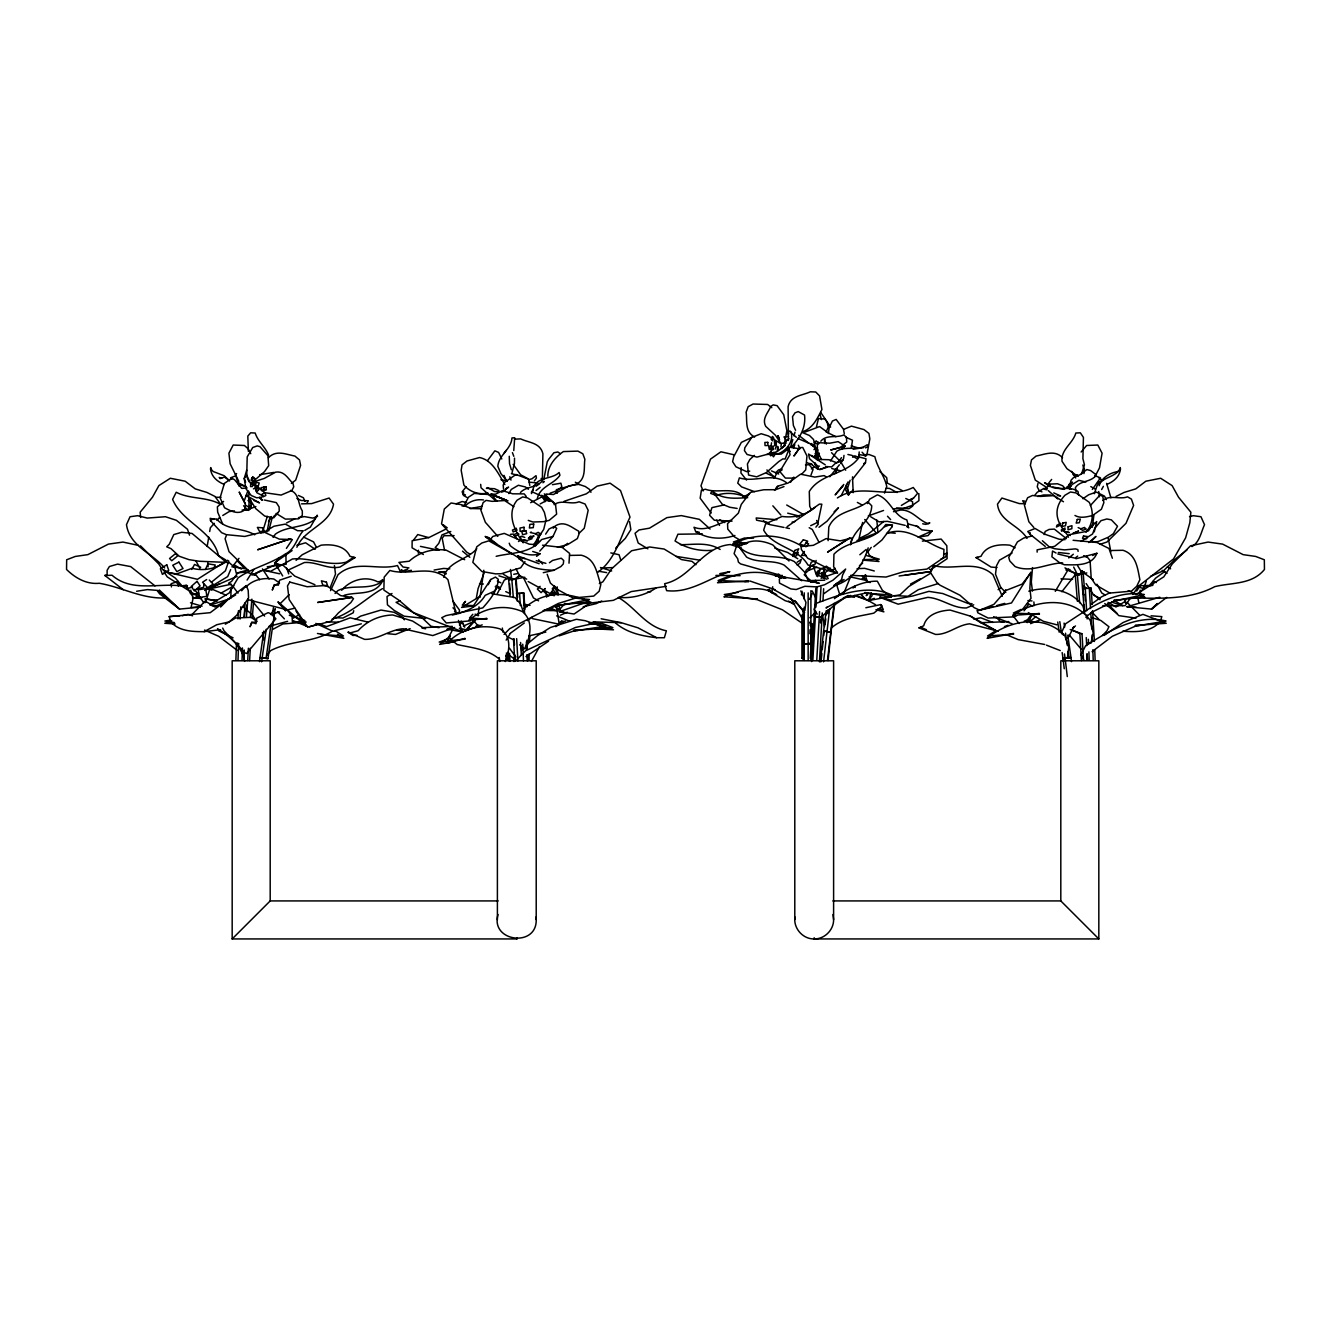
<?xml version="1.0" encoding="UTF-8"?>
<svg xmlns="http://www.w3.org/2000/svg" width="1331" height="1331" viewBox="0 0 1331 1331"><rect width="100%" height="100%" fill="white"/><g stroke="black" fill="none" stroke-linecap="round" stroke-linejoin="round"><path stroke-width="1.5" d="M203.759 584.093L203.726 587.204L196.406 589.234M514.515 458.13L514.448 463.438L512.019 472.838M1092.352 527.292L1093.866 515.33M788.434 440.445L788.102 406.67C790.697 395.49 802.127 395.723 810.329 391.796L815.737 391.996L819.563 395.889L821.926 409.449C817.533 418.1 812.958 428.116 803.142 431.527M873.835 546.725L882.004 539.953L891.837 526.993L891.87 525.446L890.156 524.68L884.649 526.743M418.317 553.197L418.4 550.235M248.348 451.359L247.816 436.086L250.661 432.808L255.169 433.024C257.915 441.559 265.401 447.016 268.629 455.169M235.886 660.01L236.469 643.588L238.365 643.622L236.485 643.505L238.598 643.688L238.016 660.109M242.026 660.259L242.458 647.931M244.072 656.183L244.222 652.074M741.134 467.58L740.934 472.954L746.541 480.092M809.947 633.789L810.097 629.679M810.246 625.57L810.396 621.461M824.704 443.506L824.854 439.33L824.338 441.027L826.401 444.055M230.745 598.484L231.112 589.666L238.116 577.887C252.624 567.655 270.459 564.061 285.133 554.112C295.316 549.37 296.497 538.09 303.252 530.77L297.545 530.703L285.316 524.098L273.953 526.244L262.789 532.916M245.353 503.917L239.281 492.237L245.353 503.917L245.087 509.457C238.815 515.413 230.862 511.071 224.573 507.793L220.097 497.811L224.373 483.403L231.943 478.245L234.605 479.759L241.76 488.427L247.15 487.945M828.115 540.652L828.797 527.043C835.984 510.622 855.334 511.57 867.762 501.77L871.738 505.797C871.356 521.885 853.371 528.973 850.625 544.495M243.689 660.292L244.272 650.044M247.699 660.509L248.398 648.214M249.596 660.575L250.295 648.264M810.263 658.429L812.259 623.574M811.611 661.574L815.836 588.252M816.552 576.057L816.785 571.997M812.875 660.01L815.687 611.195M815.92 607.119L817.084 586.805M817.683 576.639L818.033 570.55M816.768 660.342L819.58 611.545M820.179 601.379L820.994 587.154M821.576 576.989L821.809 572.929M820.512 622.941L820.745 618.898M823.224 576.057L823.456 572.031L828.231 578.586M819.447 661.84L822.009 617.368L814.206 616.719L822.026 616.935L822.259 612.909M822.957 600.813L823.656 588.718M824.238 578.652L824.588 572.596M237.966 618.898L238.449 610.696M240.079 619.081L240.811 606.786M244.205 617.268L245.07 602.926M246.468 611.179L246.834 605.023M569.003 563.196L569.601 553.413L562.231 547.44L542.532 545.211M497.395 919.538L497.395 660.792L536.21 660.792L536.21 919.538C537.059 947.988 489.875 941.766 498.06 914.513M529.871 635.702L529.555 640.411L526.194 647.348M1066.414 660.792L1098.824 660.792L1098.824 938.937L814.189 938.937C802.876 939.237 793.176 928.189 794.956 917.009M794.79 919.538L794.79 660.792L833.605 660.792L833.605 919.538C833.822 929.903 824.571 939.154 814.189 938.937M1152.696 584.658L1152.929 581.397L1156.373 582.529M828.364 433.523L829.213 427.567L832.407 421.029L836.151 419.431L843.471 429.214L844.303 433.673M858.878 455.934L859.21 451.924M244.288 617.002L244.788 610.862M246.401 617.251L247.882 598.817M250.394 617.567L251.892 599.15M252.291 617.651L253.622 601.263M1032.507 567.588L1031.309 582.046L1032.457 591.097M784.042 445.918L786.871 430.662L783.726 414.673L777.088 405.656L773.195 404.89L770.749 406.487C768.054 412.86 761.715 418.616 765.691 426.319L775.507 435.353L780.731 443.19M1083.95 473.586L1084.416 468.895M478.079 615.937L479.027 606.886M820.428 661.673L823.59 631.094L831.026 632.059L828.065 660.609M821.027 661.74L821.876 653.654M822.292 649.611L823.124 641.525M823.756 635.469L824.238 630.911M823.573 661.84L829.629 608.899M827.499 660.276L834.121 603.376M480.025 597.32L483.819 570.25M259.512 661.64L259.994 657.564L267.964 658.645L275.035 609.864M261.608 661.806L266.233 629.264M285.899 553.979L286.082 564.477M780.931 446.966L781.28 444.271M823.59 631.094L826.235 610.696M825.02 624.855L825.802 618.815M826.318 614.789L826.85 610.746M831.026 632.059L829.213 631.975L831.01 632.175L834.687 603.725M804.872 610.496L805.937 602.344L800.813 590.914M1067.562 656.616L1068.76 647.448L1064.867 635.752C1044.486 613.325 1008.216 620.329 987.12 638.331L1013.557 633.473L1010.296 634.438M224.34 484.451C217.519 481.772 211.446 476.814 210.548 469.078L210.747 467.58L211.612 470.325M844.004 455.402L843.538 458.746L840.66 463.571M263.837 631.06L260.011 657.497L267.964 658.645M266.084 658.296L270.792 625.786M272.273 615.621L273.454 607.485M1045.268 546.442L1029.961 534.197L1030.177 532.699M851.358 447.865L852.472 440.212L845.884 437.25M190.366 593.609L190.882 590.115M547.79 476.199C547.74 465.684 555.243 457.332 563.362 451.575L577.937 451.126L582.828 453.788L584.858 459.295C583.627 468.196 586.422 478.894 576.356 484.151L556.325 489.692M772.729 586.738L771.78 592.811L769.385 589.334L767.688 590.149L785.14 600.68L794.74 603.559M207.154 546.525L208.751 537.142M209.699 531.518L210.331 527.758L214.291 523.333M480.674 484.351L481.023 487.762L495.847 500.922M476.365 597.968L478.095 588.552L484.101 572.995M458.879 613.608L459.528 610.13L453.006 601.229M513.766 450.577L514.698 437.749L511.969 437.949C511.237 449.346 498.726 454.936 497.827 466.266L500.889 473.603L507.227 481.373M818.765 573.345L819.53 569.468M267.032 531.818L269.794 517.776M801.412 594.907L802.127 591.28M846.632 484.401L845.518 489.825L848.612 495.248M841.175 581.697L842.556 575.108L845.651 569.036L832.94 580.2L824.538 584.775L816.951 586.871L804.889 586.289L796.237 589.517L790.83 588.934L779.484 583.078L779.35 578.985L782.112 576.805L817.949 582.812M1037.964 483.486L1037.248 486.813L1039.162 490.523L1041.94 491.838M858.562 541.035L862.588 522.451M1091.187 642.224L1093.167 633.007L1090.322 620.579C1072.636 595.473 1035.468 599.432 1012.758 615.371L1019.08 623.557M852.189 479.676L865.466 462.839L866.032 458.779L859.327 457.032C846.882 475.034 820.745 472.921 809.281 491.505L809.697 506.246L811.428 509.806M252.89 484.933L255.103 478.761L252.823 476.698L251.509 478.861L253.788 480.924L264.47 471.673L268.679 465.684L267.914 455.684L259.978 446.667L257.232 445.902L252.757 447.499L247.2 456.882L246.701 476.365L248.964 481.739M353.713 610.696L353.231 612.776L342.882 618.05L333.648 617.617M544.129 477.762L547.274 461.774L548.854 459.079L553.912 452.756L557.805 451.991L560.251 453.588M824.172 569.202L823.307 572.596L818.931 574.027L820.212 568.919L824.604 567.505M1070.024 484.318L1071.089 480.192L1073.468 477.646L1079.94 474.768L1086.861 469.56L1090.638 470.575L1095.579 474.352L1094.98 476.548L1099.489 467.896L1102.085 453.205L1097.809 445.036L1086.612 445.486L1081.138 452.008M268.729 530.969L272.206 517.726M817.417 460.393L819.347 453.139M850.759 576.323L843.604 593.742M535.478 545.943L537.974 536.759M1094.265 531.851L1096.711 521.569L1086.129 531.485L1069.292 534.646L1054.701 546.326L1037.115 549.853L1037.148 552.132M246.701 470.109L244.272 478.578L245.619 482.171M858.229 458.147L859.244 454.62L864.385 455.418L868.86 454.437L874.9 456.716C877.146 467.514 884.533 475.882 886.762 486.464L884.533 493.086M836.949 583.261L833.738 585.773C852.239 580.915 863.087 565.01 868.195 547.856M825.153 567.106L822.957 574.643L830.344 568.104M799.831 447.649L794.058 455.818L799.831 447.649L802.759 447.482L806.952 455.934L805.721 469.86L801.495 474.368M792.81 439.563L790.614 446.966L794.79 444.687L793.609 447.965L792.444 445.952C800.297 437.4 806.02 426.835 804.54 415.039L798.234 411.595L795.023 412.826L792.527 416.653L793.376 425.471L795.572 430.296M793.925 435.853L795.023 432.159M816.103 560.451L814.838 564.66L809.947 566.457L811.211 562.248L814.472 561.05M267.315 516.378L263.205 529.821L261.009 533.282M249.379 498.343L248.731 507.094L245.852 505.381M891.837 526.993L892.469 524.913L885.78 524.514C873.452 542.682 848.18 539.188 833.938 554.228L833.639 566.657L837.598 573.212M1160.266 621.743L1161.83 616.619L1151.082 615.804M205.606 602.594L209.832 588.851M463.87 506.013L468.445 497.212L474.285 493.418L490.889 494.716M1081.504 474.185L1084.449 464.835L1082.902 458.696L1083.434 437.4L1080.339 432.808L1075.831 433.024C1072.919 443.539 1060.674 449.529 1062.038 461.325L1066.93 468.662L1078.027 476.431M250.128 508.941L251.193 505.58M736.958 544.678L734.096 553.613L737.69 558.721L738.406 562.098L740.535 563.895L780.232 575.208L785.573 578.136M850.11 480.275L847.548 488.294L849.111 494.15M505.281 661.54C509.756 650.892 511.736 635.669 500.023 628.898C481.007 623.341 460.609 628.781 447.1 643.272L465.051 638.398L462.938 639.362M531.551 493.601L534.164 485.748C539.953 476.465 551.949 479.26 559.136 472.505L559.935 475.25C553.763 484.484 539.854 486.264 537.308 498.643M459.478 625.071L460.759 621.311M249.945 508.342L251.276 504.449L249.313 498.959M871.256 592.777L868.677 600.314L874.317 598.318M1094.315 493.718L1097.16 485.449C1102.767 477.762 1113.315 477.28 1119.388 470.325L1120.253 467.58L1120.452 469.078C1119.554 476.814 1113.481 481.772 1106.66 484.451M1044.136 534.58L1045.218 531.435L1049.144 529.422L1054.335 529.106L1066.364 538.622M246.468 653.554L275.85 618.799L271.657 614.007L268.13 612.659L256.783 618.133L255.985 623.723L251.759 622.059L250.062 626.801L251.792 622.792L257.016 621.51L251.093 617.334L235.654 618.017L225.322 624.206M243.989 501.488L247.716 491.206M248.548 509.507L250.078 505.281M1146.257 581.348L1143.612 588.618L1138.421 586.938M291.206 576.273L279.527 580.216L278.379 585.158L274.253 584.642L272.273 590.099L274.253 585.39L279.543 583.028L273.903 579.035C263.738 577.521 253.04 579.451 245.753 587.221M540.186 534.23L536.842 543.231L538.872 540.918M1075.93 558.754L1096.894 553.28C1091.67 566.573 1075.681 564.793 1064.401 564.76L1060.058 563.046L1051.906 556.791L1052.522 551.017L1056.065 553.014M816.485 426.735L818.449 418.566L824.871 419.015L827.2 422.21L828.198 427.201L826.118 431.976M470.359 620.845L446.268 622.975L441.742 617.7L445.985 615.621L482.804 607.884C489.692 600.165 497.91 590.282 498.26 579.301L495.465 577.088L490.773 579.467L472.605 607.152M771.082 445.635L771.547 442.807M525.296 647.149C530.703 635.968 533.365 620.412 522.401 611.595C504.166 603.742 483.685 607.568 468.778 620.313L486.88 618.433L484.734 619.015M1004.156 593.227L1004.922 591.28M330.271 587.404L335.512 574.143L334.414 565.625M443.822 577.371C447.732 561.316 467.098 560.118 476.781 548.721M230.679 569.618L227.684 576.589L204.658 590.432M850.559 544.745L851.956 537.974L840.244 540.868L826.135 538.606L813.357 545.311L800.996 546.575L801.412 549.553L807.701 558.238L832.141 570.566L835.053 568.237M1099.173 485.732C1101.635 477.713 1109.721 472.938 1117.657 471.573L1120.452 469.078M205.456 569.485L207.985 563.828L215.256 564.993L213.559 568.77M834.87 473.736L837.349 468.445M809.514 599.366L812.11 593.842M330.521 590.631L337.991 574.759C355.127 559.203 377.588 570.899 397.47 565.525L400.681 572.214M488.261 584.658L490.773 579.467M830.527 460.992L836.8 451.226C846.15 445.22 858.362 451.691 867.213 444.704L868.161 446.484L865.533 447.882M249.596 502.436L250.794 500.007L248.398 500.24M841.225 495.631L848.08 481.872M225.904 534.463L221.661 532.699L210.548 520.72L211.13 519.556L216.487 518.907C226.453 530.553 242.858 527.592 254.72 534.812M867.463 503.584L869.692 499.158L877.362 494.882C890.323 499.009 893.334 515.763 906.877 519.922L908.291 525.562L907.126 526.91L908.823 527.758L906.661 525.978M1067.861 638.447L1073.751 626.968L1072.503 628.432L1075.448 625.936M497.278 593.726L504.283 580.133L507.427 578.552M812.958 446.218L813.823 444.537L810.928 444.903M811.028 474.951L813.075 469.444L809.198 464.735L805.488 464.885M1016.734 615.737L1013.989 616.869L988.118 618.05L977.769 612.776L977.287 610.696L1011.51 602.96L1030.86 572.164L1029.861 588.369L1031.009 598.301L1022.807 609.032M463.787 491.805L462.839 493.601L465.467 494.982M539.388 646.799L531.418 661.44M1055.283 591.33L1068.593 568.886M1101.635 489.542L1103.382 486.314M233.125 585.973L229.231 592.977L209.949 604.59M774.143 478.079L776.688 473.47L782.046 469.943M268.496 521.835L271.441 516.544M508.924 493.601L511.237 489.459L518.358 485.266L525.396 486.963L528.44 489.242M794.74 553.164L792.927 556.425L796.487 555.809L798.284 552.548M191.731 569.468L194.559 564.444L200.698 567.272M745.659 497.711C734.113 498.609 721.269 499.192 712.102 490.823L710.638 493.402L716.178 495.431C726.593 491.805 737.723 493.252 747.689 497.727M775.923 446.684L775.407 449.013M306.962 503.101L308.326 500.755L301.089 500.473L296.913 498.41M1092.352 489.392L1100.487 477.879L1095.613 475.932C1090.205 482.388 1079.973 480.558 1075.398 487.595L1075.897 491.372M867.895 592.678L866.198 595.606L867.646 594.641M1141.915 590.482L1144.011 586.971L1152.796 585.357M278.894 557.622L274.103 565.475L251.925 575.125M506.163 640.095L510.255 633.539M1086.063 532.217C1093.15 523.965 1094.099 511.919 1089.24 502.319L1076.064 492.936L1070.507 491.988L1064.966 495.232C1052.705 508.425 1055.516 521.419 1067.346 534.746M1002.859 594.325L1005.72 589.799M790.547 482.304L793.858 477.114M247.084 580.066L253.788 569.568M1029.695 574.376L1022.125 584.109L1006.086 590.398L993.874 604.374L980.049 610.097M1088.359 530.986L1093.733 522.7M539.77 551.101L553.014 536.41L556.707 528.34L554.195 526.494L549.021 529.023L545.643 534.114M282.704 575.974L276.465 565.692L277.214 564.544L282.588 564.793L294.767 576.14L314.931 584.725M533.531 544.928L543.714 529.355L546.109 519.589L544.396 512.385L541.667 507.261L527.509 497.861L522.65 496.929L517.127 500.173C506.229 513.533 514.448 530.587 523.166 542.798M531.285 492.886L533.165 490.024M1136.657 590.997L1139.719 586.422M273.105 537.441L275.401 534.114C287.147 525.795 302.952 528.324 314.482 519.706L317.277 515.197L310.389 527.076L304.749 530.42M1027.166 622.642L1032.773 614.34M838.813 461.574L841.491 457.614M1130.601 597.819L1125.993 604.557L1124.179 598.667M1132.897 594.441L1138.67 586.023L1173.543 558.92L1185.622 537.824L1189.831 522.734L1190.862 512.219L1178.517 497.195L1172.112 485.599L1160.665 478.262L1145.825 481.223L1135.776 488.876L1124.129 492.42L1116.093 496.413M463.72 603.575L465.517 601.329L462.29 605.106L473.686 605.622M775.956 488.41L777.42 486.281L788.235 482.987L800.596 474.185L814.805 477.097L824.105 475.6L826.335 476.947M532.583 618.665L559.22 624.206L561.615 620.745L563.312 621.544L555.792 626.668M524.98 561.632L520.654 567.805L501.421 573.694L495.698 573.877L481.922 571.498L472.821 562.331L476.714 546.825L481.872 542.981L488.826 540.835L512.202 553.946M829.795 476.764L839.395 464.802M1024.071 610.813L1028.63 604.341M1027.066 620.412L1031.625 613.974M1069.076 488.66L1072.071 484.517L1078.925 480.341L1085.93 482.038M555.094 587.038L549.237 595.107L554.461 592.678M503.8 453.605L506.129 450.41M534.38 480.857L536.41 478.112L536.01 475.649L531.967 478.811L528.573 479.676M867.529 552.332L871.239 547.357M487.529 460.609L494.849 450.826L498.593 452.424L501.787 458.962M1080.173 573.661L1082.369 570.749M804.423 551.467L801.462 555.36L806.336 555.509M413.325 540.369L417.751 534.563L428.649 537.591M452.723 629.496L448.697 637.283L439.646 644.42L453.871 641.808M232.692 566.274L238.981 558.338M1090.405 505.497L1100.038 495.032L1102.75 496.38L1103.881 502.586L1101.403 509.224L1092.618 515.463C1086.994 516.894 1080.273 518.641 1074.966 515.463M296.896 547.257C304.683 528.573 330.055 524.78 333.515 504.133L329.106 498.044L311.654 503.6L301.521 503.85M815.886 527.159L818.365 524.048L816.635 520.488M1034.719 495.382L1037.232 492.27L1043.754 488.494L1047.43 488.544M872.171 595.556L867.945 600.68L900.022 594.807L908.823 586.505L930.702 573.195M554.611 585.989L552.265 588.818L556.957 594.258L551.616 591.596M495.964 589.051L494.017 591.363L485.216 595.323C478.195 607.119 465.051 612.094 452.324 615.038M266.915 655.118L270.742 650.56C290.374 640.461 313.584 642.623 332.634 631.044L335.961 631.193L343.448 635.985L320.704 634.438M475.55 618.932L465.484 630.894L473.952 621.926M774.526 490.39L777.92 486.364M901.353 505.431L913.482 498.193L917.675 493.269L913.249 487.462C888.792 499.874 860.808 482.271 837.365 497.927M286.398 548.372L292.371 539.554L279.31 539.138L263.571 531.834L244.754 536.443L226.703 534.696L225.089 538.739L229.015 551.666L248.631 570.749M1061.839 591.729L1074.882 575.208L1081.587 573.095M271.757 612.693L275.351 608.533M841.142 487.512L843.787 484.451M565.01 603.309L559.652 609.482L559.186 605.355M932.083 530.986L927.99 535.611L918.124 537.125L932.083 530.986L921.784 529.821L916.027 525.562M216.936 520.388L219.565 517.426M472.838 614.273L469.527 617.983L486.946 619.165M241.626 590.781L246.318 585.557L248.198 590.298L248.564 597.918L236.735 615.238L229.231 621.876L216.77 624.721L204.142 631.659C192.496 631.676 178.886 631.327 170.734 621.743L169.17 616.619L210.248 612.676L246.318 585.557M813.956 449.662L815.088 448.414M862.055 579.035L865.766 575.025M805.92 546.808L808.649 543.897L806.054 542.316M1090.987 541.617L1095.962 536.426L1088.775 542.566M1102.501 635.486L1107.009 630.761L1108.939 626.718L1100.787 620.446L1091.536 617.551M220.68 606.853L227.734 599.549L235.687 594.89M553.214 528.241L555.792 525.612C564.71 520.537 571.581 527.492 578.669 531.169L579.101 533.748L577.355 538.589L567.605 544.645L557.373 547.224M191.448 615.072L205.19 601.063L215.023 607.003L227.734 599.549L220.696 606.637M335.046 593.46L337.908 590.565C350.935 584.376 366.042 589.799 378.952 583.46L382.546 579.617L382.679 580.882C374.693 596.138 357.606 591.363 344.18 595.29M814.822 455.934L816.835 453.888L815.005 453.804M504.05 634.405L509.673 628.698L558.271 603.475L575.425 598.135L589.5 599.499L556.807 606.071M279.46 604.374L289.143 594.741M775.507 472.954L778.535 469.91L781.813 469.011M516.811 659.627L525.662 650.743L575.358 627.5L592.694 623.707L606.686 625.936L573.728 631.094M232.176 938.937L270.193 900.921L270.193 660.792L232.176 660.792L232.176 938.937L516.811 938.937M864.884 455.851L867.113 453.621L869.825 438.881L868.943 433.44L863.969 429.58L851.457 426.136L843.871 429.281M540.12 586.322L537.358 589.067L541.085 592.628L545.211 588.535L542.948 590.814L548.705 595.922M579.085 533.298L584.259 528.257L588.169 510.322L585.074 504.016L579.052 501.787C570.899 505.115 561.765 499.208 554.112 504.632M1051.656 479.426L1048.878 482.837L1050.142 485.432M853.005 588.052L854.968 586.189L855.134 587.537M536.576 556.308L540.003 553.812L532.716 551.467M1157.271 603.642L1151.498 609.099L1126.974 606.753L1159.8 597.203M883.801 521.419L868.428 533.947L859.843 538.19M849.012 493.934L853.354 489.875M540.103 487.396L536.06 490.523M834.121 511.803L838.463 507.76L827.083 521.153L818.998 527.276M1157.454 603.542L1151.498 609.099L1166.788 597.353M809.797 617.75L814.189 613.691M821.493 616.885L833.871 605.455L848.08 595.489M296.081 560.351L302.154 554.794L321.054 545.194C331.635 543.996 344.979 545.344 349.953 556.291L354.978 557.606L339.921 567.073C327.725 569.568 316.628 561.599 304.383 562.514L289.043 569.701M834.404 598.651C846.316 589.001 861.639 581.015 877.312 581.165L882.303 590.165L891.354 597.32L864.934 592.461M754.411 455.368L749.852 459.494L747.423 463.987L748.571 475.051L756.69 476.831L766.34 472.572L778.735 461.607L782.778 458.912L785.124 459.045L789.35 448.164L781.247 454.087L772.246 454.304M836.733 596.804L839.628 594.192L836.866 585.341M831.492 627.883C842.889 617.734 859.393 616.353 873.802 613.142L880.29 607.918L881.921 605.738L880.823 604.573L865.849 607.735M615.737 548.056L625.337 538.34L630.844 529.605L629.596 521.652M820.794 441.21C826.568 434.122 836.35 438.365 843.854 434.921L846.383 437.25L846.766 442.042L842.157 445.586M1158.752 623.091C1149.585 632.325 1134.927 632.142 1122.748 631.177M273.687 516.428L278.096 512.551M181.582 585.424L175.376 578.136L162.815 569.552L169.42 572.746L197.47 579.301L227.418 560.284L228.799 561.083L225.421 570.816L211.413 582.246M519.539 575.242L515.064 579.135L519.939 575.674M341.668 590.265C350.186 580 365.659 575.358 377.771 581.88L382.679 580.882M1029.562 621.976L1035.751 616.669M781.297 448.53L785.007 445.336L784.525 442.108L788.95 438.614M920.486 578.719L910.471 584.109M597.586 572.463C615.604 559.636 620.845 536.293 630.012 517.143L620.512 490.523L610.097 483.186L597.087 486.148L586.339 493.818L564.078 501.338M773.744 446.101L775.873 444.304L777.021 446.883M1085.797 617.235L1091.703 612.277L1114.047 601.146L1144.377 594.574C1115.045 589.167 1088.775 608.65 1065.582 623.757L1061.656 632.325L1063.569 635.32M859.826 554.744L866.132 549.487M527.292 643.988L537.608 635.553L550.418 627.483L576.356 619.281L585.257 620.712L607.119 628.199L573.561 630.378L577.92 630.445M520.421 492.52C526.311 486.048 536.809 488.028 542.266 480.857L544.346 481.606L542.915 482.77M841.741 449.079L845.085 446.201L838.181 441.642L829.712 443.206L819.763 442.757L817.434 444.77L817.001 450.544L821.477 459.561M823.723 593.809L839.279 582.745M817.633 447.898L815.687 449.462L817.949 449.512M1068.743 557.939L1073.335 554.228M536.343 486.114L538.939 484.018M563.08 546.941L567.588 543.347M859.443 565.675L862.654 563.146M1186.969 549.953L1176.188 558.371L1163.527 570.7L1150.516 576.39M785.19 445.369L777.071 451.675L756.99 457.099L747.074 454.47L744.445 450.643L744.828 447.732L751.716 437.417L761.166 433.723L768.42 435.952L780.382 443.406L786.421 442.973M1077.661 556.125L1075.049 558.138L1057.829 553.995M291.389 483.452L295.715 480.092L300.606 465.351L299.508 459.91L294.9 456.051C285.949 454.387 276.332 449.595 268.496 457.664M833.738 585.773L841.558 579.784M1103.998 635.453L1123.031 622.559L1142.946 614.356L1166.189 623.274L1135.193 625.437L1139.286 625.503M1092.102 651.641L1112.333 636.285L1135.376 626.169L1166.089 621.011C1137.107 613.874 1109.072 630.927 1085.564 645.818L1081.055 654.702L1083.617 659.577M787.137 526.677L819.397 504.116L821.826 504.183L818.083 522.118L810.695 525.678M510.239 633.356L524.314 622.975M527.425 620.662L532.117 617.201M827.616 606.786L826.019 607.951L844.503 597.785L865.034 593.193L891.82 594.974C867.313 583.577 839.395 594.824 815.903 603.475L814.106 609.548L817.201 614.107M811.361 468.961L814.223 466.865M466.249 486.763L462.123 491.755L463.487 495.465L466.965 497.428M549.404 562.747L552.598 560.434L561.249 558.205L563.712 560.534L563.296 563.961L560.85 566.59L553.812 570.3L543.281 572.679M932.133 568.77L947.14 558.687L946.823 545.743L941.133 539.055L922.35 541.118M1164.858 571.465L1155.624 578.136L1149.418 585.424L1137.706 585.873M1090.888 604.524L1101.502 596.87L1109.904 592.777M618.799 597.369C631.51 598.651 645.385 595.19 655.95 588.052M524.031 608.367C544.545 590.498 566.806 591.696 590.032 601.778L556.608 605.372L560.967 605.239M274.535 562.83L292.105 550.585M797.136 562.248L801.279 559.386L799.964 563.146L797.202 565.059M815.088 507.361C805.904 515.197 794.008 518.092 782.112 516.445L768.237 522.584L756.574 520.171L756.208 517.959L776.905 519.739M1082.902 498.742L1088.725 494.749L1096.378 492.054L1104.464 496.13L1106.427 499.641M223.591 501.404L217.369 506.828L217.668 512.086L222.759 524.298M591.23 602.278L574.094 614.024L559.319 611.678L586.622 602.161M525.961 656.582L548.555 641.226M840.876 581.664L844.087 579.501M1191.977 546.575C1199.664 542.116 1201.078 532.15 1204.522 524.68L1200.961 516.727L1193.358 515.696L1189.515 516.644M233.823 585.89L221.179 593.06M206.638 579.551L202.545 582.229L207.669 587.703L213.126 584.126L209.3 580.033M998.117 589.666L1001.345 587.553M1081.055 541.418L1092.551 533.981L1094.664 528.557L1101.003 520.671L1106.826 518.974L1111.368 519.855L1117.508 526.244L1113.382 533.648L1108.241 537.242L1098.308 541.484L1092.851 542.299M501.537 492.171L505.131 490.856M530.636 502.685L541.7 496.995L548.322 501.055M236.619 473.586L235.421 474.352L238.881 485.981M518.474 541.501L521.636 539.488M1135.842 594.624L1163.76 576.872L1172.328 563.862L1190.53 545.81L1208.066 542.066L1222.607 544.113L1243.154 554.644L1255.682 556.441L1264.334 559.769L1264.45 569.485C1251.972 584.808 1232.007 582.429 1214.804 586.638C1189.648 600.048 1160.216 598.268 1132.565 598.002M355.427 619.414L360.651 616.12L380.965 610.047L394.076 612.293L402.245 617.002L404.308 619.797M222.776 515.48L229.165 511.586L234.456 510.904M1097.326 483.286L1101.735 480.591M1125.81 601.063L1115.977 607.003L1108.024 602.344M852.555 457.199L854.801 455.834L858.628 457.332M391.996 593.51L387.022 596.488L387.437 604.806L394.275 610.463L404.092 616.186L425.571 618.566M775.391 576.007L778.735 574.027M1080.822 574.21L1084.332 572.164M382.446 588.651C365.326 598.651 351.6 613.208 332.068 619.148M292.737 618.399L299.575 614.506M553.014 536.41L541.551 539.587C530.42 553.713 511.603 552.598 496.164 556.308M778.735 577.238L782.146 575.291M1012.076 553.014L999.498 560.151L996.586 565.625L995.488 574.143L1000.729 587.404L1005.803 592.478M743.114 497.145L749.669 493.568M272.838 629.347L282.854 623.956L306.213 622.059M540.17 503.933L547.557 499.974L552.465 501.305L555.493 504.349L556.641 514.149L549.154 520.388L543.481 521.652L532.966 522.018L528.257 520.388M1064.983 528.024L1061.306 529.971L1061.589 531.219L1065.266 529.256M260.726 570.666L253.639 574.41L255.752 574.659L253.855 574.576M1092.635 555.509L1096.894 553.28M599.333 583.644L602.876 581.813L611.661 568.786L631.643 550.735L649.744 546.991L664.119 549.038L681.505 559.586L691.987 561.366L695.947 564.71M224.806 562.564C215.056 568.836 203.527 571.282 192.163 568.27L176.724 573.911L169.42 572.746M286.598 522.933L294.833 518.791M479.659 596.621L461.574 607.452L473.62 605.921M543.497 496.363L546.825 494.749M601.745 600.98L596.271 603.609L583.211 606.753M1021.193 609.348L1013.373 613.042L1039.428 614.223M819.231 583.194L808.017 580.266L804.473 571.964L794.324 561.599C776.322 552.165 750.917 562.164 737.158 544.446L735.644 545.144L741.167 545.727C750.568 538.722 762.63 540.369 772.779 544.911L788.984 560.983M445.07 529.505L428.898 537.574L412.144 540.735L412.078 547.79L423.391 554.528M940.851 559.136L945.626 556.99L946.757 553.147L943.679 554.411M919.039 627.883L923.697 625.786C926.659 614.24 939.536 610.729 950.035 610.047L970.349 616.12L996.021 630.644L969.633 623.823C957.455 625.021 947.971 634.787 935.56 634.438L919.039 627.883L920.736 627.3L926.426 629.713M439.13 572.546L440.844 571.781L446.351 573.844M253.439 488.843L256.234 487.628M475.15 620.928L463.354 626.052L464.802 627.017L461.408 621.161M973.726 604.79L966.439 607.968C952.563 608.417 941.499 598.268 927.807 597.353L898.175 604.174L879.991 597.436M1102.783 500.473C1110.287 494.317 1119.404 499.874 1127.523 496.846L1131.4 499.092L1133.613 505.397L1125.993 523.316L1106.993 542.016L1100.171 544.279M237.134 576.34L206.954 589.334L231.378 584.209M863.719 463.587L865.466 462.839M560.401 615.188L567.239 612.243M875.914 533.232L856.964 540.536M406.471 628.914L402.677 630.528L396.921 630.245M210.614 587.77L219.748 583.893M475.649 626.435L478.96 625.038M868.311 515.912L883.551 510.472M810.795 582.396L815.72 580.316M575.391 630.461L559.22 635.835M1030.577 623.657L1039.661 619.947M410.131 628.615L395.44 634.438L387.604 633.689M808.666 570.367L816.885 567.156M255.901 506.512L248.148 509.523L242.059 510.089M804.856 432.109L819.58 426.569L828.281 432.958L835.935 436.718M535.145 533.615L530.304 532.516L531.352 532.117M317.593 516.328L312.901 518.108L304.4 516.611L298.46 517.626M853.154 449.213L863.669 447.632M821.094 578.27L837.432 572.33M456.1 503.817L462.14 501.537L466.615 502.519M1004.406 626.602L1008.016 625.254M454.636 627.483L432.825 635.569L403.193 628.764C389.501 629.679 378.437 639.812 364.561 639.362L348.156 632.225L352.931 635.453L356.924 635.236M783.992 486.597L775.607 489.692L763.744 489.758L750.401 492.37L741.284 504.399L738.389 513.101L727.558 523.649L727.774 529.122L734.429 536.875L741.317 540.802M550.152 493.152L557.323 490.673L561.832 486.68L560.883 483.186L552.382 484.684M825.087 467.58L819.58 469.61L827.533 467.131M910.554 499.275L913.482 498.193M448.647 638.664L439.18 642.074L454.769 641.043M463.621 631.56L482.221 624.871M543.115 610.613L548.805 608.633M552.581 607.319L556.375 605.988L559.22 624.206M171.716 620.862L164.811 623.274L175.143 623.989M528.074 540.12L531.918 538.805L530.287 536.26M1030.078 619.165L1024.271 621.111L1038.596 622.076M752.198 437.234L741.367 442.391L733.68 456.799L732.616 461.657L735.943 466.782L746.491 471.607L749.719 471.124M404.291 570.284L407.752 569.136M192.579 586.938L187.388 588.618L186.074 584.991M400.265 600.98L396.072 602.327L422.177 617.9L430.978 626.219L438.997 627.683M251.526 482.537L264.237 478.445L275.683 472.139C284.385 470.741 287.962 478.611 293.036 483.486L293.752 486.813L291.838 490.523L281.107 495.065L265.019 492.736L257.083 486.347L251.559 483.935M210.065 605.056L228.865 599.083M843.421 597.752L850.692 595.439M309.441 626.785L318.991 623.79M268.812 626.452L287.612 621.327M938.255 583.577L918.407 589.65L908.108 596.238L894.349 595.656M193.428 594.707L198.718 593.11M447.449 629.363L452.873 627.75M545.86 632.075L528.889 635.869M450.776 531.502L441.975 534.912L438.814 543.331L435.204 547.573L439.396 549.886M296.913 545.294L305.614 542.782L315.164 549.287M248.032 569.918L236.286 573.262L234.938 567.672L229.082 562.497L199.217 561.249L189.002 559.652L179.252 556.258L170.967 548.638L166.708 546.808L169.27 544.263L173.795 534.58L181.698 532.267L192.08 533.465L225.854 561.932M270.526 614.473L279.593 611.894M880.823 604.573L883.302 609.515L877.578 608.933M1028.813 591.197C1047.364 585.873 1071.538 589.334 1083.035 606.337L1084.815 613.441M361.366 623.823L334.979 630.644M1037.814 496.496L1043.487 494.982L1050.691 495.016M977.287 610.696L992.943 606.52M996.869 605.489L1004.705 603.392M666.282 586.322L631.227 591.58L613.325 600.348L586.622 603.492L572.363 603.143M996.986 567.538L991.079 567.073L976.022 557.606L981.047 556.291C986.021 545.344 999.365 543.996 1009.946 545.194L1015.104 547.823M819.463 466.1L818.166 466.432L809.581 458.746L808.533 454.004L825.237 464.802M123.301 589.716L104.85 575.474L107.112 574.909L107.129 570.284L109.408 566.524L117.527 564.128L130.671 566.59L154.995 585.906M1032.357 535.894L1023.722 538.04L1017.416 541.9L1008.748 557.406L1009.763 560.933L1015.104 566.573C1031.176 573.278 1046.898 563.246 1062.637 562.88M537.707 482.903L529.122 482.188M559.569 622.492L565.475 621.061M182.114 615.771L188.054 614.356L192.596 615.804M285.25 610.463L294.866 608.167M893.5 511.703L900.671 510.006C912.4 509.673 918.473 520.621 928.439 523.749L929.82 522.867L925.777 524.364L922.682 523.782M589.001 623.207L594.591 621.893L621.261 622.708L638.015 627.833L656.616 637.699L664.369 637.749L666.382 630.811C645.785 626.701 635.436 607.252 618.299 597.486M792.095 522.168L794.956 521.502M796.437 517.044L799.299 516.411M724.031 504.948L711.919 507.627L709.573 515.247L714.348 520.238L732.067 521.12M734.912 535.495C721.851 539.854 707.493 539.022 695.68 531.585L694 527.259C706.828 532.35 718.291 522.434 730.519 520.421M235.387 475.932L230.513 477.829L231.927 479.077M1079.075 574.576L1086.795 572.912M591.413 624.106L602.061 623.424L612.892 627.6L596.521 628.282M781.23 577.987L785.174 577.188M719.788 573.628L729.854 571.665C708.807 578.087 690.257 593.443 666.631 590.648L664.618 583.71C691.155 578.02 702.169 546.908 730.286 544.545L741.4 548.106M513.117 579.517L524.797 577.255M411.412 570.3L405.223 571.465L401.18 569.967L402.561 570.849M1066.131 570.267L1069.958 569.552M462.057 506.079L465.717 505.397C470.475 500.839 476.964 499.025 483.486 499.94M487.911 492.919C479.293 495.298 469.593 491.821 463.887 485.016L461.175 470.276L462.057 464.835L467.031 460.975L479.543 457.531C492.586 460.16 498.609 474.252 504.865 484.584M1062.155 652.556L1063.036 658.645L1064.916 658.296L1063.02 658.529L1064.251 668.728M1063.036 658.645L1070.989 657.497L1067.745 635.137M482.105 506.346L469.993 508.608M513.716 574.293L517.742 573.561M973.726 619.065L980.797 617.817L992.976 622.459M1036.117 614.073L1039.428 613.508L1012.758 615.371M1063.02 658.529L1071.006 657.564L1071.488 661.64M886.529 533.515C908.175 525.096 925.095 543.181 943.978 549.387L943.563 557.706L926.908 569.086L903.499 571.764L886.047 577.038L850.642 575.341M434.072 570.051L443.656 568.437L449.861 568.836M930.851 571.598L899.124 575.99M738.306 592.312L724.314 594.541L757.272 599.699L782.445 609.814L801.811 622.975M136.611 591.28L147.442 589.583L157.823 590.432L179.502 609.099L199.933 607.136M170.335 620.179L164.911 621.011L174.477 622.609M744.695 581.614L748.638 581.048L717.509 582.695C737.258 571.548 760.051 568.686 781.297 577.787M1064.168 658.046L1069.026 657.381L1064.234 658.512M540.003 553.812C528.939 557.14 518.491 552.498 510.206 545.66L509.191 543.198M267.232 566.79L285.1 564.261M905.097 575.142L928.955 571.781M510.039 595.955L508.675 579.584L516.112 578.952L517.643 597.369M204.142 631.659L220.547 629.713M783.909 436.967L788.518 436.418M1077.378 601.263L1075.248 574.659L1083.251 574.01L1084.399 588.352M1081.138 574.26L1083.251 574.01M274.103 472.389L259.678 474.701M510.405 534.363L513.45 534.047L517.36 539.105M647.565 592.112L650.659 591.796M465.151 639.13L447.698 640.91L450.177 635.985L449.079 637.15L450.71 639.329M517.027 593.493L523.898 593.077L524.913 609.482M521.669 648.347L527.326 648.43L526.826 640.228M192.097 594.059L197.57 593.543M600.996 568.038L612.609 567.605M1027.915 600.58L1032.024 600.947M976.022 557.606L977.736 557.456M1083.55 594.774L1083.168 588.618L1085.281 588.452L1086.628 610.813M1089.074 588.335L1091.187 588.152L1092.185 604.557M1088.608 643.755L1087.693 643.405L1088.592 643.339L1088.342 639.263M512.967 579.185L516.112 578.952M508.675 579.584L511.819 579.334L513.333 597.602M169.17 616.619L179.918 615.804M1013.623 634.205L987.552 635.985L995.039 631.193L998.366 631.044M712.201 550.269C699.49 551.55 685.615 548.089 675.05 540.952L677.912 534.23L702.352 533.897M304.683 621.261L292.404 622.076L292.038 616.22L287.13 609.848L248.165 599.732M1087.693 643.405L1090.954 643.206M810.912 590.665L810.912 643.522L803.075 643.888L810.912 643.938L810.912 660.226M438.531 572.014L445.22 571.615M1091.187 588.152L1083.168 588.618M516.445 593.559L519.589 593.376L520.354 605.572M520.754 593.26L523.898 593.077M521.685 648.729L527.342 648.513M200.332 606.953L191.082 607.435L193.278 597.519L186.989 586.971C162.382 581.081 133.3 593.859 112.037 575.242L104.85 575.474M1060.99 578.835L1072.553 579.384M768.919 523.615L765.658 523.765L763.678 530.154C773.344 547.374 797.835 547.523 807.917 564.976L835.984 572.796L826.202 566.108M794.324 478.128L785.39 478.095L779.766 471.507L790.048 454.653L788.235 447.016L799.498 448.78M857.064 568.686L864.651 568.337L874.301 570.982M734.912 576.057L728.939 576.306L718.108 580.499L748.571 581.78M452.374 626.385L422.892 627.633L412.593 621.061L392.745 614.972C379.501 615.388 366.973 620.828 358.139 630.728L350.652 632.807L348.156 632.225M1075.248 574.659L1077.145 574.576M459.628 623.54L463.304 623.39M970.349 616.12L980.797 622.708L1008.848 621.594M515.263 439.114L520.671 438.897C528.873 442.824 540.303 442.591 542.898 453.771L542.366 479.243M1117.907 600.314L1113.814 600.447L1144.627 596.854L1139.336 595.24M715.895 575.425L740.136 575.658M863.686 559.619L879.309 559.17L865.816 555.376M264.37 500.007L276.332 502.619L279.094 506.961L279.227 511.054L273.753 517.842L264.686 516.062L255.768 508.642L247.915 496.38L245.886 495.531L249.13 495.099L248.647 491.156M808.815 580.615L824.754 580.2M766.839 454.42L770.433 454.337M192.529 598.151L200.399 597.952L167.24 576.872L164.029 571.997M893.084 508.841L902.95 508.625L912.417 505.314L918.922 500.689L918.856 493.635M1111.718 550.502L1123.031 550.285C1136.358 554.644 1137.539 568.204 1139.885 579.667L1136.741 586.272L1131.433 591.147L1109.821 593.06L1095.729 584.925L1091.204 578.136L1090.072 560.517L1086.612 556.242M746.342 543.93L732.682 544.146C754.411 532.882 780.265 533.199 801.345 545.91M569.568 555.41L581.331 555.21C595.806 558.837 596.671 573.278 600.813 584.608L599.183 591.214L593.726 596.088L573.129 598.002L558.122 589.849L550.402 583.078L547.157 574.26M753.08 599.033L757.439 598.967L723.881 596.804C741.051 590.082 759.452 583.693 776.672 594.691M454.104 535.628L444.038 535.694L442.208 538.323L444.554 550.352M887.577 532.5L895.247 533.232M211.862 605.655L217.985 605.655M1102.8 605.655L1125.261 605.655M544.612 610.58L558.221 610.58M801.911 614.989L801.911 658.096L803.075 658.096M1064.767 660.792L1060.807 660.792L1060.807 900.921L1098.824 938.937M270.193 900.921L498.16 900.921M832.84 900.921L1060.807 900.921M524.78 537.408L521.17 536.21M500.922 479.692L507.294 481.007M1073.102 474.734L1077.445 474.818M1025.419 503.75L1019.346 503.6L1001.894 498.044L997.485 504.133C999.298 521.536 1019.014 524.963 1027.033 538.406M215.589 497.245L221.029 497.361M481.672 508.775L471.224 508.542L461.607 504.732L451.059 502.985L444.288 509.058L441.543 523.815L466.782 552.182L470.043 554.162M1069.725 488.91L1071.272 488.943M859.527 538.14L864.967 538.323M213.093 600.314L217.186 600.447L204.858 599M183.528 585.507L187.438 585.657M326.162 621.76L338.174 622.226M1073.085 540.286L1096.96 542.516L1108.973 548.488L1112.383 558.255M886.196 488.261L889.441 488.41L897.044 492.52M236.469 643.588L238.598 643.688M1126.974 606.753L1136.225 607.235M594.807 628.814L613.491 629.813L607.768 627.417M972.079 603.708L968.086 603.475L942.664 593.526L928.922 591.347L912.667 595.989L890.772 600.131L879.941 596.887M491.755 593.726L514.997 597.569L520.654 604.008L523.083 611.278M896.462 507.876L908.957 508.725L912.683 506.096L912.55 501.654L905.779 498.493M676.398 556.408L699.773 560.168M825.553 466.515L831.642 466.931L835.269 463.454L842.989 460.044L836.45 462.656L828.963 459.727L818.948 459.461L811.361 455.485M809.747 643.855L810.912 643.938M546.126 494.001L553.463 494.516L568.986 485.848L578.802 484.334L585.307 486.514L589.633 489.492L590.947 492.32M823.606 631.027L831.01 632.175M816.569 450.627L818.132 450.743M1141.149 597.103L1144.643 597.369M1065.099 539.671L1059.127 539.205L1045.035 534.28L1035.069 528.474L1027.765 531.502L1029.961 534.197M1052.871 486.98L1064.151 489.392M747.673 543.131L733.398 542.016L744.478 538.023L753.579 538.123M479.576 583.71L483.403 584.01M534.896 544.595L529.172 544.146L504.266 533.398L492.903 536.426L490.623 539.138L485.133 536.46L488.593 537.558L496.679 543.863M354.978 557.606L353.264 557.456L346.426 562.081C328.291 566.89 310.672 557.24 292.521 558.97L270.592 571.332L262.956 569.901M166.591 597.869C142.617 599.482 122.252 587.137 99.309 583.277C86.598 584.525 75.335 578.087 66.55 569.485L66.666 559.769L75.318 556.441L87.846 554.644L108.393 544.113L122.934 542.066L138.524 545.394M862.588 560.101L878.992 561.516L869.526 555.376L867.13 550.668M788.784 433.79L787.287 433.656L786.937 431.976L789.865 431.377L796.337 437.3M257.748 488.627L261.841 489.009M680.341 544.695C693.667 544.712 708.125 541.8 720.138 549.47M1058.328 552.498L1069.192 553.663M846.832 596.421L854.502 597.253M851.208 445.885L857.696 447.765M498.36 491.904L494.383 491.455L487.645 487.595L486.414 488.344L494.483 488.693L499.009 490.706M192.546 597.569L200.765 598.534M801.911 658.096L803.075 658.246M1057.363 495.531L1060.607 495.964L1053.769 492.886M420.446 546.375L437.982 550.086M231.86 566.806L245.969 568.803M1136.008 618.15L1118.789 615.621L1107.492 603.925M559.319 611.678L563.961 612.376L555.609 607.402M408.933 567.921L403.01 567.006L398.917 562.397L409.216 561.216C419.215 552.049 432.758 548.322 446.135 550.136L464.669 559.719M656.616 637.699C642.024 636.052 627.117 632.857 615.621 623.091M244.921 509.74L248.93 510.372M525.113 558.587L517.959 557.439L486.331 537.624M737.141 508.442L729.687 507.227L722.3 504.216L712.102 490.823M816.336 458.995L817.7 459.228M598.75 571.249L606.67 572.613M918.556 526.743L907.992 523.882M695.68 531.585L699.307 532.25M447.016 629.147L463.055 632.075L459.877 628.232M317.444 633.473L343.88 638.331L337.492 634.255M459.378 628.415L468.096 630.045M421.977 628.082L425.621 628.764M1024.82 501.155L1022.674 500.755L1024.038 503.101M809.747 643.306L810.912 643.522M601.146 618.765L621.261 622.708M783.992 527.442L769.568 524.564L763.428 520.787M785.806 527.791L789.416 528.523M524.115 604.207L530.037 605.405M547.806 608.982L555.692 610.58L550.552 607.668M541.135 478.478L544.063 479.077M600.481 567.522L611.678 570.999M1044.719 644.487L1018.182 639.612L1005.67 634.388M238.915 484.584L245.902 486.53M196.073 596.621L201.746 597.852M205.54 598.667L216.953 601.146M263.405 570.25L279.543 573.794M847.914 454.47L851.923 455.368L856.432 458.413M610.796 552.897L619.081 554.728L620.845 560.434M553.812 570.3C540.702 569.735 525.795 568.387 517.842 555.942L539.122 563.695M1046.948 489.808L1044.253 489.209L1049.011 485.715C1058.078 491.605 1069.492 485.183 1078.01 491.505L1078.626 495.065M733.913 454.753L720.903 451.791L710.488 459.128L700.988 485.748L703.134 491.006M849.128 576.639L865.333 580.249L870.108 582.595M214.374 519.306L210.182 518.325L210.548 520.72M802.427 432.558L809.514 435.536L813.557 439.513L817.966 458.014M303.817 537.192L313.584 541.9L316.179 546.875M1003.873 622.259L999.964 621.278L996.303 617.118M511.42 473.67L517.376 475.167M787.719 513.167L799.116 516.045M1056.781 624.788L1043.388 621.327L1028.314 612.576M818.798 583.061L811.045 581.015L804.14 574.742M831.742 468.495L840.26 470.758M875.914 609.698L883.9 611.861L879.724 608.284M536.26 560.65L545.893 563.362M754.494 491.655L741.583 486.896L737.757 483.136L739.37 477.896C754.993 482.837 771.78 472.122 786.255 482.471M775.274 589.749L749.919 580.998M190.516 602.81L202.096 606.187M475.067 614.173L478.727 615.238M806.769 462.722L812.259 464.403M1135.809 594.175L1128.222 590.615M498.942 575.824L510.522 579.451M1012.009 623.79L993.625 616.686M1111.535 602.061L1122.815 605.655L1114.047 600.381M929.404 569.152L932.066 570.001M210.148 588.335L226.137 595.24M289.309 615.255L304.799 620.462M774.775 548.106L787.603 552.465L797.768 558.754M315.78 623.407L332.683 631.193M774.625 574.593L784.092 577.887M1070.207 629.563L1081.72 633.656M854.369 595.489L867.379 600.165M856.132 595.706L866.315 599.416L875.548 604.723M593.526 621.81L598.484 623.623M319.357 623.906L326.594 626.602L350.203 617.817L367.722 622.043M508.043 500.905L491.039 494.134L495.531 494.2L502.436 490.64L512.718 493.818L524.231 493.884L526.227 496.43M522.501 560.301L518.907 558.937L517.842 555.942M797.735 438.415L811.644 444.421L815.637 448.747L815.72 456.217M221.661 478.378L219.216 477.43L219.998 478.594L224.54 477.097L229.265 480.591M1046.449 645.169L1060.258 650.56M905.18 525.379L887.344 521.336L879.076 521.852L870.624 516.711M504.715 499.724L491.039 494.134L506.595 500.473L491.805 494.749L496.929 501.205M293.153 620.695L307.711 626.635M556.641 615.854L570.084 621.411M254.071 500.606L259.528 502.868L247.915 496.38M531.502 491.522L542.432 496.463L545.061 501.687M523.516 605.222L527.043 606.72M771.448 470.891L778.702 474.002M1077.611 565.658L1080.672 570.666L1084.432 572.297M1066.148 569.485L1079.075 575.125M204.492 630.062L218.667 636.285L237.334 650.46M206.322 587.753L211.812 590.182L209.849 586.538M782.112 576.805L785.606 578.353M454.536 611.644L458.147 613.275M1078.16 527.592L1081.454 529.089M885.93 482.388L902.102 490.474M280.575 565.259L276.598 563.446L276.465 565.692M826.917 579.268L816.036 574.243L813.058 564.793M495.232 586.738L500.489 589.184M505.747 591.613L509.257 593.243M1049.627 486.53L1044.585 482.671L1047.846 484.218L1057.513 483.769L1062.704 485.782L1065.266 488.677M979.5 610.13L974.192 607.668L959.967 595.24L939.952 585.158L936.808 582.429L930.319 572.214L933.53 565.525C953.412 570.899 975.873 559.203 993.009 574.759L1002.276 596.321M298.46 495.448L303.368 497.727L304.982 501.371M220.796 504.516C207.054 496.446 190.366 499.607 176.208 492.254L172.614 499.424C182.197 522.534 212.294 529.938 218.6 555.776L225.621 559.869M766.44 473.237L774.842 477.247M218.583 630.778L233.091 637.815M1072.736 630.262L1079.391 633.506M497.345 581.098L500.889 582.828M508.259 637.216L513.866 639.945M1083.584 555.726L1086.895 557.34M550.934 500.157L545.444 496.613M526.693 579.151L519.556 575.591L516.029 568.919M1100.255 598.484L1093.832 595.256L1086.163 583.56M246.052 486.747L238.083 482.621L238.748 481.273L230.13 463.77L228.915 453.205L233.191 445.036L244.388 445.486L248.048 448.68L250.76 453.671M980.797 622.708L996.021 630.644M1064.966 567.871L1077.361 574.41L1079.641 602.827M496.114 585.474L499.508 587.287M814.589 464.369L817.766 466.083M527.858 478.628L520.637 474.751L513.184 464.336M857.364 502.419L862.122 504.998M528.157 581.531L554.228 595.806M1027.482 603.409L1032.673 606.254M1045.9 486.963L1035.285 480.092L1030.394 465.351L1031.492 459.91L1036.1 456.051C1045.051 454.387 1054.668 449.595 1062.504 457.664M1099.057 478.245L1102.966 480.424M809.198 527.725L812.293 529.472L819.081 542.416M772.829 589.001L795.589 601.795L804.24 612.077M786.721 505.015L803.724 514.681M1090.788 486.58L1095.33 489.176M538.573 600.847L533.448 597.918L523.932 578.619M1067.379 536.576L1068.46 537.192M575.325 482.221L579.284 484.517M290.507 490.374C299.558 493.635 297.828 504.299 302.303 510.871L302.32 515.38L298.543 518.857L285.4 519.107L276.149 513.45M234.389 564.993L241.41 569.086M1048.329 490.623L1057.696 498.942M719.805 519.739L724.596 522.551M798.716 435.32L808.932 443.306M503.151 574.143L511.819 579.334L510.439 569.485M1105.279 595.09L1101.769 592.977L1096.91 584.209M647.881 548.821L638.198 543.015L635.053 533.298L639.013 529.971L649.495 528.174L666.881 517.643L681.256 515.596L699.357 519.34L710.122 529.056M1069.325 534.946L1070.307 535.544M1167.437 566.806L1170.615 568.803M1162.229 570.367L1167.004 573.378M788.584 601.13L793.392 604.158M217.485 628.615C229.448 636.301 242.259 646.5 244.621 661.357M789.949 431.128L790.93 431.793C794.324 441.06 786.039 451.342 777.371 454.054L774.509 452.773M811.161 443.506L813.441 445.12M1080.672 570.666L1093.3 579.7M865.882 456.184L862.055 452.207M541.65 495.265L549.753 501.188M506.346 653.022L515.313 659.677M1042.389 540.735L1049.51 547.108L1054.634 548.738L1064.567 549.886L1075.448 548.888L1077.827 549.587L1078.11 551.383M442.957 524.63L447.266 527.858M244.921 507.943L247.932 510.222L243.59 505.763M1083.833 586.139L1086.678 588.302M810.18 463.438L817.816 469.277L815.154 462.872M259.478 497.644L262.656 500.057M771.78 407.669L767.638 404.474L753.063 404.025L748.172 406.687L746.142 412.194C747.373 421.078 744.578 431.793 754.644 437.05M787.503 449.262L790.281 451.425M744.961 497.678C734.313 485.549 718.158 494.034 705.397 489.226L701.404 490.257L700.156 498.21L711.203 513.017M452.008 640.361L457.199 644.553C471.607 647.764 488.111 649.145 499.508 659.294M1093.699 594.641L1100.005 599.732M1104.747 603.559L1117.358 613.741L1107.492 603.808M248.148 500.622L251.359 503.218M814.705 455.818L819.181 459.578M462.539 551.167L469.843 557.29M555.127 491.405L557.256 493.202M801.778 580.765L784.159 565.109C772.196 559.27 758.371 563.678 746.641 557.14L737.158 544.446M278.246 602.061L306.063 625.969L295.981 611.012M831.542 452.706L840.693 461.741L845.684 470.226M243.14 606.919L252.191 614.756L256.417 620.961M1098.774 619.214L1091.952 612.16M210.548 469.078L213.343 471.573L224.157 475.716L229.647 480.824M879.941 471.573L886.712 477.663L887.328 483.086M1063.469 501.754L1053.836 495.631L1040.077 496.43L1032.54 495.448L1027.632 497.727L1024.388 505.015L1028.863 521.752L1033.838 527.475M159.321 589.999L179.502 609.099L159.62 593.826L157.374 590.831M497.811 536.376L485.349 522.284L480.807 509.939L483.086 502.669L486.031 500.389L492.22 501.354L504.599 500.556L513.899 506.695M544.296 493.868L555.559 504.832M164.661 567.971C152.033 552.881 129.689 546.409 126.478 524.68L130.039 516.727L137.642 515.696L147.242 518.075L165.46 516.727L176.391 520.305L187.488 529.272L189.518 535.162M766.922 469.943L773.81 476.731M519.672 644.77L522.301 647.382M140.47 545.81L158.672 563.862L161.883 568.736M1127.191 602.461L1139.552 615.072M452.989 607.801L455.751 610.613M237.534 561.2L244.555 568.42M277.497 611.644L284.401 618.882M861.29 595.007L865.516 599.499L861.739 595.007M887.494 516.245L890.639 519.589M538.606 559.752L542.582 564.028M245.32 653.088L223.991 630.761L222.693 628.066M1069.109 634.787L1081.221 649.179M472.455 619.431L478.495 626.269M772.845 505.83L780.881 515.03M864.734 519.506L876.064 532.716M277.979 602.011L285.533 610.846M251.359 599.932L264.603 616.12M862.139 575.608L867.147 581.647M794.906 600.647L804.606 612.543M510.089 577.138L512.452 580.05M262.407 568.886L269.078 579.035M259.628 579.734L256.118 575.208L246.069 572.047L237.85 572.812L231.594 581.348L228.566 583.244L232.393 585.69L238.033 593.127M220.763 504.333L214.907 496.413L206.871 492.42L195.224 488.876L185.175 481.223L170.335 478.262L158.888 485.599L152.483 497.195L140.138 512.219L140.653 517.476M509.507 648.28L515.929 657.032M249.962 501.687L251.892 504.349M815.054 464.186L818.615 469.211M194.642 589.383L203.859 602.876M259.795 497.195L261.858 500.24M506.512 481.29L504.05 475.4M809.897 622.459L811.96 625.753L812.725 636.7M1071.571 471.307L1075.664 477.979M830.627 427.118L820.645 412.277M803.308 620.595L790.747 598.052M250.993 484.417L246.518 474.734L244.222 478.428L245.936 488.743L251.226 495.481L256.667 497.794L261.608 497.328L262.673 495.764L256.8 492.686L254.404 483.852M196.006 561.083L199.966 568.37M784.541 437.566L786.488 441.16M553.729 585.756L558.388 594.408M716.71 520.138L719.505 525.412M506.096 655.384L509.008 660.875M812.176 590.964L816.385 599.083M1073.668 567.089L1077.361 574.41M798.35 445.236L799.914 448.813M1106.627 483.403L1110.903 497.811M512.418 452.623L513.816 456.3M286.631 568.054L288.727 573.894M509.823 476.731L511.021 480.108M818.116 467.78L818.665 469.361M865.1 574.892L867.662 582.396M455.868 612.876L447.948 579.7C432.226 563.346 409.183 576.306 389.867 570.45L384.177 577.138L383.86 590.082L398.867 600.165L413.425 612.593L462.323 631.726L458.446 620.412M824.538 626.485L822.525 615.138M772.729 446.367L773.627 449.296L771.131 450.51L770.233 447.599M511.354 469.76L509.523 463.637L509.257 456.283M1082.852 465.018L1084.299 470.109M820.146 414.69L821.443 419.581M1137.722 597.519L1138.82 602.477M1110.903 551.916L1108.174 537.99M262.473 632.524L263.971 640.095M832.94 914.513L833.605 919.538M1140.118 590.115L1140.634 593.609M1064.068 623.108L1064.65 627.151M1065.532 633.19L1067.279 645.285M1068.161 651.325L1069.109 657.847M1059.792 621.677L1061.556 633.772M1064.467 653.92L1065.05 657.947M1057.729 622.059L1059.21 632.225M1098.691 491.538L1099.439 496.746M506.346 654.286L507.128 660.392M502.336 628.049L502.852 632.075M505.98 656.266L506.495 660.292M499.208 657.481L499.724 661.54M1033.854 601.945L1034.32 605.572M877.928 532.533L876.83 520.072M1065.116 658.379L1067.296 676.564M546.026 591.896L546.642 597.17M557.14 586.821L558.055 595.057M847.182 486.664L847.963 494.633M503.567 489.242L503.168 485.116L504.299 482.587L516.012 474.485L528.723 479.276L529.771 485.449M515.546 579.018L517.393 601.346M509.59 583.61L510.439 593.842M1084.898 594.491L1085.397 600.63M1081.354 574.094L1084.299 610.63M178.421 586.289L178.071 581.397L171.183 583.677L171.433 586.938M536.044 917.009L536.21 919.538M523.316 593.144L524.58 613.458M526.344 641.925L526.76 648.496M522.75 644.204L523 648.264M1092.551 610.696L1094.398 641.459M1089.29 588.202L1090.522 608.533M1090.771 612.593L1091.736 628.864M1092.102 634.954L1092.468 641.06M1086.878 614.872L1087.128 618.932M1084.166 605.023L1084.532 611.179M521.419 646.6L521.652 650.709M520.604 642.49L521.303 654.686M516.644 638.63L517.925 661.008M514.065 638.78L514.432 644.936M515.014 655.201L515.363 661.341M513.5 638.847L514.781 661.407M513.683 657.481L513.916 661.557M509.523 653.388L509.989 661.44M508.276 651.957L508.741 660.01M1086.262 637.549L1086.712 645.685M1087.161 653.82L1087.51 659.926M1082.02 633.706L1083.501 660.143M1079.907 633.905L1081.404 660.575M207.902 562.797L208.085 566.873M852.505 476.831L853.188 492.653M1094.747 649.744L1095.114 660.01M1092.851 649.728L1093.2 659.893M1088.908 651.891L1089.191 660.043M1086.861 654.137L1087.078 660.292M527.558 654.669L527.791 660.825M526.976 654.652L527.209 660.758M523.033 648.696L523.466 660.908M835.935 469.061L836.051 472.755M827.815 609.831L827.899 613.624M520.621 536.626L520.72 540.586M814.189 937.739L814.189 939.204M808.15 592.894L808.15 660.426M804.24 592.844L804.24 599M804.24 607.202L804.24 660.409M803.075 608.982L803.075 660.326M529.089 653.887L529.089 660.043M516.811 937.739L516.811 939.204M1068.128 526.793L1068.011 529.805L1071.838 528.706L1071.954 525.695L1068.128 526.793M250.777 483.436L250.544 486.58L252.474 486.514L252.724 483.369L250.777 483.436M778.103 435.686L779.45 439.912L778.103 435.686M533.731 524.015L533.265 527.658L529.405 528.008L529.871 524.364L533.731 524.015M810.246 566.524L809.73 569.319L805.538 573.129L806.07 570.334L810.246 566.524M777.97 447.832L777.404 450.727L777.853 446.6L777.97 447.832M1062.72 523.066L1061.988 526.477L1065.482 525.762L1066.214 522.351L1062.72 523.066M256.251 482.238L255.352 485.249L258.314 485.981L259.196 482.97L256.251 482.238M1060.524 523.449L1059.975 525.296L1056.431 527.026L1056.98 525.179L1060.524 523.449M1077.278 519.439L1076.163 523.083L1079.275 522.734L1080.373 519.09L1077.278 519.439M1083.534 535.994L1082.502 538.256L1086.545 538.789L1087.577 536.526L1083.534 535.994M794.873 550.418L792.727 554.96L796.62 553.313L798.75 548.788L794.873 550.418M772.496 436.535L771.165 439.197L772.446 440.827L773.777 438.149L772.496 436.535M252.457 477.546L251.077 480.208L253.722 481.839L255.119 479.16L252.457 477.546M289.759 582.063L287.496 585.923L289.11 599.499L307.611 627.151L331.036 621.278L338.357 612.975L350.818 602.61L353.514 598.667L351.916 597.403L340.653 595.623L326.411 585.457L307.112 586.738L289.759 582.063M773.095 452.473L771.88 454.437L773.494 456.849L774.709 454.886L773.095 452.473M523.183 539.887L527.259 540.752L523.183 539.887M842.889 485.815L835.153 494.899L842.906 485.798M803.358 539.77L799.698 544.063L804.057 545.477L807.717 541.185L803.358 539.77M506.196 488.477L505.131 489.708L508.592 487.113L506.196 488.477M197.038 581.314L191.281 586.422L194.343 590.997L200.083 585.89L197.038 581.314M533.781 536.044L531.818 537.774L528.407 538.29L530.37 536.559L533.781 536.044M175.576 553.596L169.553 558.504L171.749 560.717L177.755 555.809L175.576 553.596M1070.507 483.386L1068.793 484.767L1072.453 482.171L1070.507 483.386M770.982 451.691L769.301 453.022L770.649 455.818L772.346 454.487L770.982 451.691M816.086 441.16L814.322 442.541L816.951 443.755L818.715 442.374L816.086 441.16M1068.909 485.549L1066.68 487.246L1068.643 487.612L1070.856 485.931L1068.909 485.549M849.727 537.99L827.632 552.099L849.727 537.99M166.758 564.793L160.386 568.803L162.399 574.376L168.771 570.367L166.758 564.793M1078.476 531.102L1073.102 533.365L1078.476 531.102M257.465 487.396L255.319 488.61L256.384 491.522L258.513 490.307L257.465 487.396M517.343 532.949L513.766 534.912L515.396 536.143L518.957 534.18L517.343 532.949M178.92 562.115L172.747 565.242L176.857 571.631L183.029 568.52L178.92 562.115M264.902 492.703L262.207 494.034L263.155 496.829L265.834 495.498L264.902 492.703M516.228 528.39L512.435 530.104L513.167 531.967L516.977 530.237L516.228 528.39M538.123 532.45L535.145 533.781L538.057 535.312L541.052 533.981L538.123 532.45M1084.382 527.509L1080.689 528.84L1082.536 530.37L1086.246 529.039L1084.382 527.509M290.624 538.722L257.815 549.703L290.624 538.722M845.085 446.201L830.927 449.928L845.085 446.201M266.017 486.697L263.921 487.262L264.253 490.39L266.333 489.825L266.017 486.697M525.828 530.636L521.802 531.718L522.667 534.729L526.71 533.648L525.828 530.636M264.104 487.063L261.026 487.695L261.475 490.657L264.553 490.024L264.104 487.063M771.514 445.685L768.736 446.251L769.268 449.379L772.047 448.813L771.514 445.685M524.031 527.276L520.022 527.991L520.105 531.402L524.131 530.686L524.031 527.276M206.854 596.288L199.467 597.503L198.252 589.833L205.656 588.618L206.854 596.288M351.916 597.403L317.693 602.461L351.916 597.403M767.787 442.358L764.859 442.424L765.042 445.569L767.97 445.502L767.787 442.358M1069.059 532.483L1063.652 531.285L1069.059 532.483M262.59 527.825L257.365 527.392L259.528 531.402L264.753 531.851L262.59 527.825M326.461 582.196L321.387 580.782L322.767 585.074L327.842 586.489L326.461 582.196M776.04 441.959L774.409 441.226L774.659 444.238L776.289 444.97L776.04 441.959"/></g></svg>
